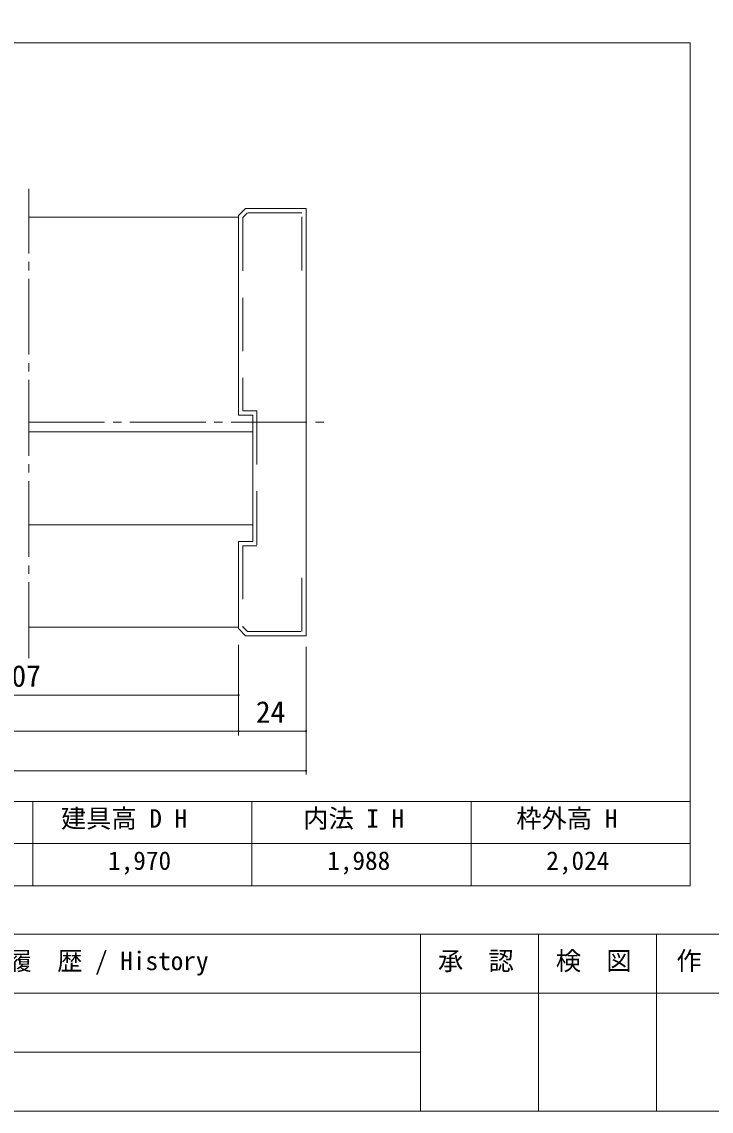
# Model space of a CAD drawing. Units: millimetres on the paper, enlarged 10 times, with parts at other scales. Extents: x -1985 to 2015, y -1370 to 1400.
# Drawn here: x -398 to 420, y -1370 to -78 of the extents above; entities that cross this region are included whole.
import ezdxf
from ezdxf.enums import TextEntityAlignment as Align

# ---------------------------------------------------------------- set-up
doc = ezdxf.new("R2010")
doc.units = ezdxf.units.MM
doc.header["$LTSCALE"] = 10
doc.linetypes.add('CHAIN2', pattern=[12, 9, -1, 1, -1])
doc.linetypes.add('USER2', pattern=[9.525, 6.35, -3.175])
for name, color, linetype, lineweight in [('1-1_0', 7, 'Continuous', 20), ('2-0_18', 4, 'Continuous', 9), ('2-1', 7, 'Continuous', 20)]:
    doc.layers.add(name, color=color, linetype=linetype, lineweight=lineweight)
doc.styles.add('ＭＳ ゴシック', font='')
doc.styles.get('ＭＳ ゴシック').set_extended_font_data('MS Gothic')

msp = doc.modelspace()

# ---------------------------------------------------------------- linework, layer by layer
at = {"layer": '1-1_0'}
for p, q in [((395, -102.5), (-1935, -102.5)), ((395, -102.5), (-1935, -102.5)), ((395, -102.5), (-1935, -102.5)), ((395, -102.5), (-1935, -102.5)), ((395, -1002.5), (395, -102.5)), ((395, -1002.5), (395, -102.5)), ((395, -1002.5), (-1935, -1002.5)), ((395, -1002.5), (-1935, -1002.5)), ((-385, -1002.5), (-385, -1102.5)), ((-125, -1002.5), (-125, -1102.5)), ((135, -1002.5), (135, -1102.5)), ((395, -1002.5), (395, -1102.5)), ((395, -1052.5), (-1935, -1052.5)), ((395, -1102.5), (-1935, -1102.5)), ((2015, -1160), (-1985, -1160)), ((75, -1160), (75, -1370)), ((215, -1160), (215, -1370)), ((355, -1160), (355, -1370)), ((2015, -1230), (-1175, -1230)), ((75, -1300), (-1175, -1300))]:
    msp.add_line(p, q, dxfattribs=at)
msp.add_lwpolyline([(-1985, -1370), (2015, -1370), (2015, 1400), (-1985, 1400)], close=True, dxfattribs=at)
msp.add_lwpolyline([(395, -1002.5), (-1935, -1002.5), (-1935, -1102.5)], dxfattribs=at)
at = {"layer": '2-0_18', "linetype": 'CHAIN2'}
msp.add_line((-389.73, -552.51), (-36.83, -552.51), dxfattribs=at)
at = {"layer": '2-1', "linetype": 'CHAIN2'}
msp.add_line((-389.73, -832.41), (-389.73, -275.63), dxfattribs=at)
at = {"layer": '2-1'}
for p, q in [((-389.73, -309.17), (-140.75, -309.17)), ((-140.75, -309.17), (-389.73, -309.17)), ((-132.42, -299.17), (-60.75, -299.17)), ((-60.75, -805.83), (-60.75, -299.17)), ((-124.08, -544.17), (-140.75, -544.17)), ((-124.08, -564.17), (-389.73, -564.17)), ((-124.08, -674.17), (-389.73, -674.17)), ((-140.75, -795.83), (-389.73, -795.83))]:
    msp.add_line(p, q, dxfattribs=at)
at = {"layer": '2-1', "color": 4, "lineweight": 9}
for p, q in [((-140.75, -816.79), (-140.75, -924.07)), ((-140.75, -816.79), (-140.75, -924.07)), ((-60.76, -819.24), (-60.76, -970.39)), ((-654.35, -876.26), (-140.75, -876.26)), ((-1393.99, -918.95), (-140.75, -918.95)), ((-60.75, -918.95), (-140.75, -918.95)), ((-1473.99, -966.15), (-60.75, -966.15))]:
    msp.add_line(p, q, dxfattribs=at)
at = {"layer": '2-1'}
for points in [[(-132.42, -299.17), (-140.75, -307.5), (-132.42, -299.17)], [(-140.75, -544.17), (-140.75, -307.5), (-140.75, -544.17)], [(-60.75, -805.83), (-132.42, -805.83), (-140.75, -797.5), (-140.75, -694.17), (-124.08, -694.17), (-124.08, -544.17)]]:
    msp.add_lwpolyline(points, dxfattribs=at)
at = {"layer": '2-1', "linetype": 'USER2'}
msp.add_lwpolyline([(-65.75, -372.5), (-65.75, -304.17), (-130.35, -304.17), (-135.75, -309.57), (-135.75, -539.17), (-119.08, -539.17), (-119.08, -699.17), (-135.75, -699.17), (-135.75, -795.43), (-130.35, -800.83), (-65.75, -800.83), (-65.75, -732.5)], dxfattribs=at)
at = {"layer": '2-1', "color": 4, "lineweight": 9}
for centre, start, end in [((-140.75, -876.26), 0, 180), ((-140.75, -876.26), 180, 0), ((-140.75, -918.95), 0, 180), ((-140.75, -918.95), 0, 180), ((-140.75, -918.95), 180, 0), ((-140.75, -918.95), 180, 0), ((-60.75, -918.95), 0, 180), ((-60.75, -918.95), 180, 0), ((-60.75, -966.15), 0, 180), ((-60.75, -966.15), 180, 0)]:
    msp.add_arc(centre, 0.521, start, end, dxfattribs=at)

# ---------------------------------------------------------------- texts
at = {"layer": '1-1_0', "style": 'ＭＳ ゴシック'}
for s, p in [('建具高 D H', (-351.7, -1040.24)), ('内法 I H', (-64.13, -1040.24)), ('枠外高 H', (188.69, -1040.24)), ('1,970', (-295.67, -1090.25)), ('1,988', (-35.67, -1090.25)), ('2,024', (224.33, -1090.25)), ('改\u3000定\u3000履\u3000歴 / History', (-536.02, -1209.21)), ('承\u3000認', (95.74, -1209.21)), ('検\u3000図', (235.6, -1209.21)), ('作\u3000成', (378.67, -1209.21))]:
    msp.add_text(s, height=21.99, dxfattribs=at).set_placement(p, align=Align.BOTTOM_LEFT)
at = {"layer": '2-1', "style": 'ＭＳ ゴシック'}
for s, p in [('807', (-427.77, -874.18)), ('24', (-120.31, -916.87))]:
    msp.add_text(s, height=25.66, dxfattribs=at).set_placement(p, align=Align.BOTTOM_LEFT)

doc.saveas('drawing.dxf')
